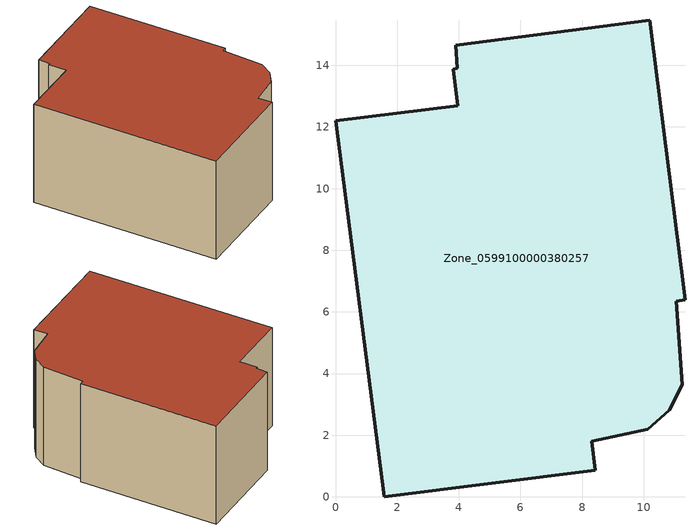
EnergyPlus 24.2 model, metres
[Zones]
Zone_0599100000380257
 floor ground (C_G): 1.58,0 0,12.2 3.97,12.69 3.82,13.87 3.96,13.9 3.9,14.65 10.19,15.47 11.34,6.39 11.06,6.35 11.24,3.63 10.83,2.8 10.13,2.19 8.31,1.8 8.43,0.87 z0
 wall outside (C_F): 0,12.2 1.58,0 8.43,0.87 8.31,1.8 10.13,2.19 10.83,2.8 11.24,3.63 11.06,6.35 11.34,6.39 10.19,15.47 3.9,14.65 3.96,13.9 3.82,13.87 3.97,12.69 0,12.2 z0:7.07
 roof outside (C_R): 3.9,14.65 3.96,13.9 3.82,13.87 3.97,12.69 0,12.2 1.58,0 8.43,0.87 8.31,1.8 10.13,2.19 10.83,2.8 11.24,3.63 11.06,6.35 11.34,6.39 10.19,15.47 z7.07
[BUILDING]
Pand.0599100000380257: North Axis=0; Terrain=City; Loads Convergence Tolerance Value=0.04; Temperature Convergence Tolerance Value=0.4; Solar Distribution=FullExterior; Maximum Number of Warmup Days=25; Minimum Number of Warmup Days=1
[Site:Location]
Rotterdam.The.Hague.AP_ZH_NLD Design_Conditions: Latitude=51.96; Longitude=4.45; Time Zone=1; Elevation=-4.5
[SITE:GROUNDTEMPERATURE:BUILDINGSURFACE]
18, 18, 18, 18, 18, 18, 18, 18, 18, 18, 18, 18
[MATERIAL] Thermal Absorptance=0.9; Solar Absorptance=0.7; Visible Absorptance=0.7
Name | Roughness | Thickness | Conductivity | Density | Specific Heat
G.D.1992-2005 | MediumSmooth | 0.15 | 0.06 | 540 | 1210
F.D.1992-2005 | Rough | 0.3 | 0.12 | 1920 | 840
R.D.1992-2005 | MediumRough | 0.2 | 0.08 | 1500 | 1000
[CONSTRUCTION]
C_G: G.D.1992-2005
C_F: F.D.1992-2005
C_R: R.D.1992-2005
[ZONE]
Zone_0599100000380257: Type=1; Multiplier=1; Ceiling Height=Autocalculate; Volume=Autocalculate; Floor Area=autocalculate; Part of Total Floor Area=Yes
[ZONEINFILTRATION:DESIGNFLOWRATE]
Infil_Zone_0599100000380257: Zone or ZoneList or Space or SpaceList=Zone_0599100000380257; Schedule=AlwaysOn; Design Flow Rate Calculation Method=Flow/Area; Flow Rate per Floor Area=0.0021; Constant Term Coefficient=1; Temperature Term Coefficient=0; Velocity Term Coefficient=0; Velocity Squared Term Coefficient=0
[HVACTEMPLATE:ZONE:IDEALLOADSAIRSYSTEM]
Zone_0599100000380257: Maximum Heating Supply Air Temperature=50; Minimum Cooling Supply Air Temperature=13; Maximum Heating Supply Air Humidity Ratio=0.0156; Minimum Cooling Supply Air Humidity Ratio=0.0077; Heating Limit=NoLimit; Cooling Limit=NoLimit; Dehumidification Control Type=ConstantSensibleHeatRatio; Cooling Sensible Heat Ratio=0.7; Dehumidification Setpoint=60; Humidification Control Type=None; Humidification Setpoint=30; Outdoor Air Method=None; Outdoor Air Flow Rate per Person=0.00944; Outdoor Air Flow Rate per Zone Floor Area=0; Outdoor Air Flow Rate per Zone=0; Demand Controlled Ventilation Type=None; Outdoor Air Economizer Type=NoEconomizer; Heat Recovery Type=None; Sensible Heat Recovery Effectiveness=0.7; Latent Heat Recovery Effectiveness=0.65
[ZONECONTROL:THERMOSTAT]
ThermostatControl_Zone_0599100000380257: Zone or ZoneList=Zone_0599100000380257; Control Type Schedule=DualSetpointControlType; Control 1=Thermostat_Zone_0599100000380257; Temperature Difference Between Cutout And Setpoint=0
[THERMOSTATSETPOINT:DUALSETPOINT]
Thermostat_Zone_0599100000380257: Heating Setpoint Temperature Schedule=HeatingSetpoint_Zone_0599100000380257; Cooling Setpoint Temperature Schedule=CoolingSetpoint_Zone_0599100000380257
[SCHEDULE:COMPACT]
HeatingSetpoint_Zone_0599100000380257: Through: 12/31, For: AllDays, Until: 24:00, 21
CoolingSetpoint_Zone_0599100000380257: Through: 12/31, For: AllDays, Until: 24:00, 24
DualSetpointControlType: Through: 12/31, For: AllDays, Until: 24:00, 4
AlwaysOn: Through: 12/31, For: AllDays, Until: 24:00, 1
